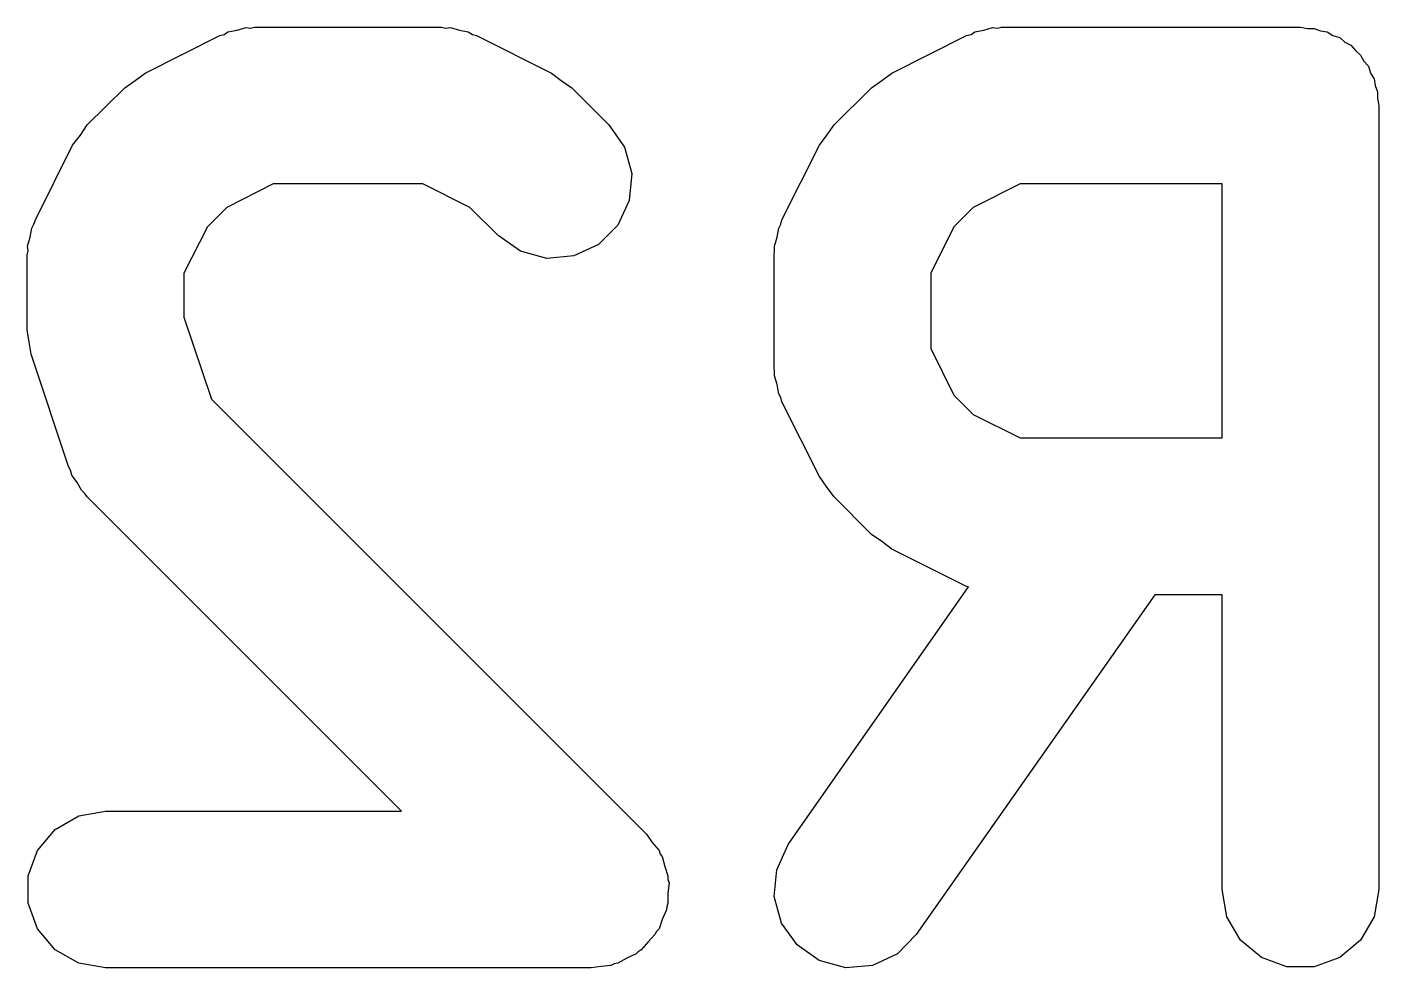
# Model space of a CAD drawing. Extents: x 93.7 to 160.2, y -161.6 to -97.7.
# Drawn here: x 148.243 to 150.829, y -128.994 to -127.194 of the extents above; entities that cross this region are included whole.
import ezdxf

# ---------------------------------------------------------------- set-up
doc = ezdxf.new("R2010")
doc.units = 0
doc.header["$MEASUREMENT"] = 0
doc.layers.add('BLACK', color=7, linetype='CONTINUOUS')

msp = doc.modelspace()

# ---------------------------------------------------------------- linework, layer by layer
at = {"layer": 'Black'}
for p, q in [((148.62, -127.208), (148.627, -127.203)), ((148.627, -127.203), (148.645, -127.2)), ((148.645, -127.2), (148.662, -127.195)), ((148.662, -127.195), (148.67, -127.196)), ((148.67, -127.196), (148.679, -127.194)), ((148.679, -127.194), (149.036, -127.194)), ((149.036, -127.194), (149.044, -127.196)), ((149.044, -127.196), (149.053, -127.195)), ((149.053, -127.195), (149.07, -127.2)), ((149.07, -127.2), (149.087, -127.203)), ((149.087, -127.203), (149.095, -127.208)), ((150.049, -127.208), (150.056, -127.203)), ((150.056, -127.203), (150.073, -127.2)), ((150.073, -127.2), (150.09, -127.195)), ((150.09, -127.195), (150.099, -127.196)), ((150.099, -127.196), (150.107, -127.194)), ((150.107, -127.194), (150.679, -127.194)), ((150.679, -127.194), (150.692, -127.197)), ((150.692, -127.197), (150.705, -127.197)), ((150.705, -127.197), (150.717, -127.201)), ((150.717, -127.201), (150.73, -127.203)), ((150.73, -127.203), (150.741, -127.21)), ((148.469, -127.282), (148.612, -127.21)), ((148.612, -127.21), (148.62, -127.208)), ((149.095, -127.208), (149.103, -127.21)), ((149.103, -127.21), (149.246, -127.282)), ((149.897, -127.282), (150.04, -127.21)), ((150.04, -127.21), (150.049, -127.208)), ((150.741, -127.21), (150.754, -127.214)), ((150.754, -127.214), (150.764, -127.223)), ((150.764, -127.223), (150.775, -127.229)), ((150.775, -127.229), (150.784, -127.239)), ((150.784, -127.239), (150.794, -127.248)), ((150.794, -127.248), (150.8, -127.259)), ((148.45, -127.296), (148.469, -127.282)), ((149.246, -127.282), (149.265, -127.296)), ((149.878, -127.296), (149.897, -127.282)), ((150.8, -127.259), (150.809, -127.269)), ((150.809, -127.269), (150.813, -127.282)), ((150.813, -127.282), (150.82, -127.293)), ((148.43, -127.31), (148.45, -127.296)), ((149.265, -127.296), (149.285, -127.31)), ((149.858, -127.31), (149.878, -127.296)), ((150.82, -127.293), (150.822, -127.306)), ((150.822, -127.306), (150.826, -127.318)), ((148.358, -127.381), (148.43, -127.31)), ((149.285, -127.31), (149.356, -127.381)), ((149.787, -127.381), (149.858, -127.31)), ((150.826, -127.318), (150.826, -127.331)), ((150.826, -127.331), (150.829, -127.344)), ((150.829, -127.344), (150.829, -128.844)), ((148.345, -127.401), (148.358, -127.381)), ((149.356, -127.381), (149.386, -127.424)), ((149.773, -127.401), (149.787, -127.381)), ((148.33, -127.42), (148.345, -127.401)), ((149.759, -127.42), (149.773, -127.401)), ((148.259, -127.563), (148.33, -127.42)), ((149.386, -127.424), (149.4, -127.474)), ((149.687, -127.563), (149.759, -127.42)), ((149.4, -127.474), (149.395, -127.526)), ((148.714, -127.494), (148.625, -127.539)), ((149, -127.494), (148.714, -127.494)), ((149.09, -127.539), (149, -127.494)), ((150.143, -127.494), (150.053, -127.539)), ((150.529, -127.494), (150.143, -127.494)), ((150.529, -127.98), (150.529, -127.494)), ((148.625, -127.539), (148.588, -127.576)), ((149.144, -127.593), (149.09, -127.539)), ((149.395, -127.526), (149.373, -127.573)), ((150.053, -127.539), (150.016, -127.576)), ((148.256, -127.571), (148.259, -127.563)), ((149.685, -127.571), (149.687, -127.563)), ((148.249, -127.596), (148.252, -127.579)), ((148.252, -127.579), (148.256, -127.571)), ((148.588, -127.576), (148.543, -127.665)), ((149.187, -127.623), (149.144, -127.593)), ((149.373, -127.573), (149.336, -127.61)), ((149.678, -127.596), (149.681, -127.579)), ((149.681, -127.579), (149.685, -127.571)), ((150.016, -127.576), (149.972, -127.665)), ((148.244, -127.613), (148.249, -127.596)), ((148.245, -127.622), (148.244, -127.613)), ((149.336, -127.61), (149.289, -127.632)), ((149.673, -127.613), (149.678, -127.596)), ((149.673, -127.622), (149.673, -127.613)), ((148.243, -127.63), (148.245, -127.622)), ((148.243, -127.773), (148.243, -127.63)), ((149.237, -127.637), (149.187, -127.623)), ((149.289, -127.632), (149.237, -127.637)), ((149.672, -127.63), (149.673, -127.622)), ((149.672, -127.844), (149.672, -127.63)), ((148.543, -127.665), (148.543, -127.749)), ((149.972, -127.665), (149.972, -127.809)), ((148.247, -127.797), (148.243, -127.773)), ((148.543, -127.749), (148.596, -127.906)), ((148.251, -127.82), (148.247, -127.797)), ((148.322, -128.035), (148.251, -127.82)), ((149.972, -127.809), (150.016, -127.898)), ((149.673, -127.853), (149.672, -127.844)), ((149.673, -127.861), (149.673, -127.853)), ((149.678, -127.878), (149.673, -127.861)), ((149.681, -127.896), (149.678, -127.878)), ((149.685, -127.903), (149.681, -127.896)), ((149.687, -127.911), (149.685, -127.903)), ((150.016, -127.898), (150.053, -127.935)), ((148.596, -127.906), (149.428, -128.738)), ((149.759, -128.054), (149.687, -127.911)), ((150.053, -127.935), (150.143, -127.98)), ((150.143, -127.98), (150.529, -127.98)), ((148.326, -128.042), (148.322, -128.035)), ((148.329, -128.051), (148.326, -128.042)), ((148.339, -128.065), (148.329, -128.051)), ((149.773, -128.074), (149.759, -128.054)), ((148.347, -128.08), (148.339, -128.065)), ((148.353, -128.086), (148.347, -128.08)), ((149.787, -128.093), (149.773, -128.074)), ((148.358, -128.093), (148.353, -128.086)), ((148.959, -128.694), (148.358, -128.093)), ((149.858, -128.165), (149.787, -128.093)), ((149.878, -128.178), (149.858, -128.165)), ((149.897, -128.193), (149.878, -128.178)), ((150.04, -128.264), (149.897, -128.193)), ((149.699, -128.758), (150.044, -128.265)), ((150.044, -128.265), (150.04, -128.264)), ((150.4, -128.28), (149.944, -128.93)), ((150.529, -128.28), (150.4, -128.28)), ((150.529, -128.844), (150.529, -128.28)), ((148.297, -128.729), (148.342, -128.703)), ((148.342, -128.703), (148.393, -128.694)), ((148.393, -128.694), (148.959, -128.694)), ((148.263, -128.769), (148.297, -128.729)), ((149.428, -128.738), (149.439, -128.754)), ((149.439, -128.754), (149.452, -128.769)), ((148.245, -128.818), (148.263, -128.769)), ((149.452, -128.769), (149.454, -128.776)), ((149.454, -128.776), (149.458, -128.781)), ((149.458, -128.781), (149.463, -128.8)), ((149.677, -128.806), (149.699, -128.758)), ((149.463, -128.8), (149.469, -128.818)), ((149.672, -128.857), (149.677, -128.806)), ((148.245, -128.87), (148.245, -128.818)), ((149.469, -128.818), (149.469, -128.825)), ((149.469, -128.825), (149.471, -128.831)), ((149.471, -128.831), (149.469, -128.851)), ((149.469, -128.851), (149.469, -128.87)), ((149.686, -128.908), (149.672, -128.857)), ((150.538, -128.896), (150.529, -128.844)), ((150.829, -128.844), (150.82, -128.896)), ((148.263, -128.919), (148.245, -128.87)), ((149.466, -128.883), (149.458, -128.901)), ((149.467, -128.877), (149.466, -128.883)), ((149.469, -128.87), (149.467, -128.877)), ((149.458, -128.901), (149.452, -128.919)), ((149.716, -128.95), (149.686, -128.908)), ((150.564, -128.941), (150.538, -128.896)), ((150.82, -128.896), (150.794, -128.941)), ((148.297, -128.959), (148.263, -128.919)), ((149.444, -128.93), (149.431, -128.944)), ((149.447, -128.924), (149.444, -128.93)), ((149.452, -128.919), (149.447, -128.924)), ((149.944, -128.93), (149.908, -128.967)), ((148.342, -128.985), (148.297, -128.959)), ((149.412, -128.963), (149.408, -128.967)), ((149.418, -128.959), (149.412, -128.963)), ((149.431, -128.944), (149.418, -128.959)), ((149.758, -128.98), (149.716, -128.95)), ((150.604, -128.974), (150.564, -128.941)), ((150.794, -128.941), (150.754, -128.974)), ((148.393, -128.994), (148.342, -128.985)), ((149.36, -128.989), (149.341, -128.991)), ((149.366, -128.986), (149.36, -128.989)), ((149.373, -128.985), (149.366, -128.986)), ((149.39, -128.975), (149.373, -128.985)), ((149.408, -128.967), (149.39, -128.975)), ((149.809, -128.994), (149.758, -128.98)), ((149.86, -128.989), (149.809, -128.994)), ((149.908, -128.967), (149.86, -128.989)), ((150.653, -128.992), (150.604, -128.974)), ((150.754, -128.974), (150.705, -128.992)), ((149.322, -128.994), (148.393, -128.994)), ((149.341, -128.991), (149.322, -128.994)), ((150.705, -128.992), (150.653, -128.992))]:
    msp.add_line(p, q, dxfattribs=at)

doc.saveas('drawing.dxf')
